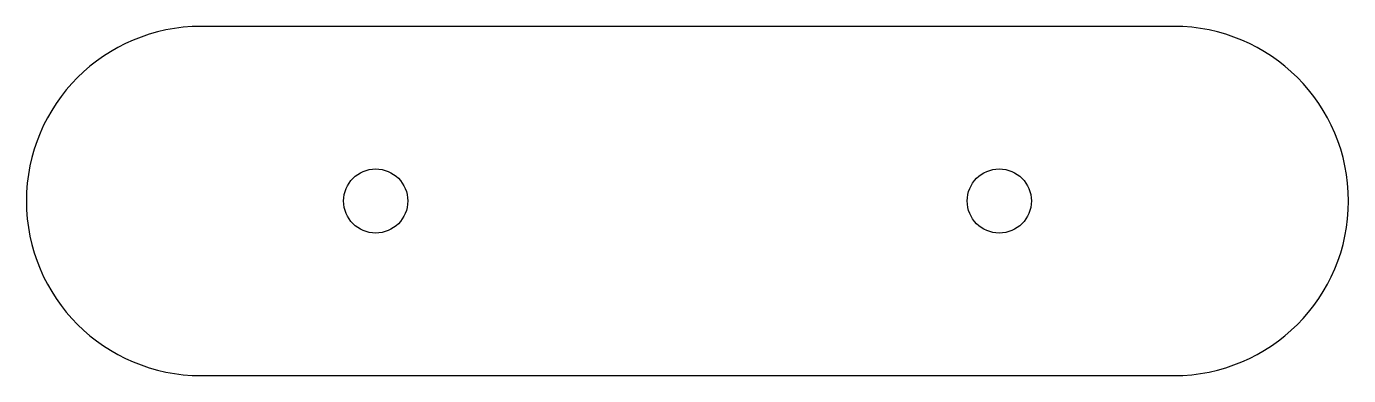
# Model space of a CAD drawing. Header units: inches. Extents: x 2.08 to 4.92, y -0.75 to 0.
import ezdxf

# ---------------------------------------------------------------- set-up
doc = ezdxf.new("R2010")
doc.units = ezdxf.units.IN
doc.header["$MEASUREMENT"] = 0

msp = doc.modelspace()

# ---------------------------------------------------------------- linework, layer by layer
msp.add_lwpolyline([(4.5447, 0), (2.4557, 0, 1), (2.4557, -0.75), (4.5447, -0.75, 1)], format="xyb", close=True)
for centre in [(2.8307, -0.375), (4.1697, -0.375)]:
    msp.add_circle(centre, 0.0689)

doc.saveas('drawing.dxf')
